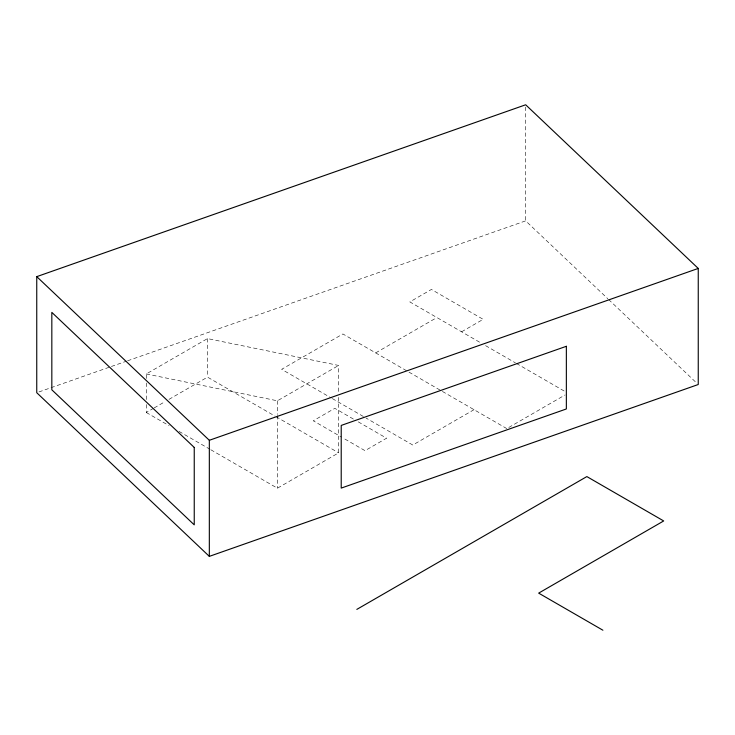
<?xml version="1.0" encoding="UTF-8"?>
<svg xmlns="http://www.w3.org/2000/svg" width="735" height="735" viewBox="0 0 735 735"><rect width="100%" height="100%" fill="white"/><g stroke="black" fill="none" stroke-linecap="round" stroke-linejoin="round"><path stroke-width="0.55" stroke-dasharray="3.67 2.76" d="M146.274 378.479L146.274 373.95L207.509 338.587L338.642 365.451L338.642 392.692M146.274 404.553L146.274 412.491L153.183 408.495M154.175 407.925L165.035 401.65M168.986 399.371L207.509 377.138L275.065 416.139M146.274 373.95L277.407 400.805L338.642 365.451M375.668 352.892L436.912 317.538M461.589 331.797L483.171 319.339L431.408 289.452L409.836 301.91L481.609 343.355M210.844 449.765L277.407 488.196L338.642 452.843L338.642 397.231M474.02 409.68L412.785 445.033L366.094 418.077M508.776 427.467L565.077 394.961M38.909 391.957L110.305 366.866M111.389 366.48L126.53 361.161M127.614 360.784L525.672 220.858L607.817 298.75M485.587 345.643L515.391 362.851M516.383 363.421L565.059 391.525M506.801 428.606L342.887 333.966L281.652 369.328L331.32 398.002M332.312 398.572L365.102 417.498M353.379 419.042L334.829 408.329L313.257 420.787L341.573 437.132M358.267 421.862L386.582 438.207L365.01 450.665L342.547 437.702M276.057 416.708L338.642 452.843M146.274 412.491L169.124 425.684M179.055 431.417L209.852 449.195M608.644 299.54L696.587 382.944M525.672 107.062L525.672 220.858M277.407 400.805L277.407 414.421M277.407 415.56L277.407 488.196M207.509 338.587L207.509 377.138M146.274 383.018L146.274 400.015"/><path stroke-width="1.1" d="M356.815 609.398L586.852 476.583L663.687 520.95L538.663 593.127L602.902 630.217M36.75 276.645L525.672 104.783L698.25 268.431L698.25 384.515L209.328 556.367L36.75 392.72L36.75 276.645L209.328 440.293L209.328 556.367M209.328 440.293L698.25 268.431M566.354 346.295L341.215 425.427L341.215 488.104L566.354 408.963L566.354 346.295M194.242 447.44L51.827 312.384L51.827 389.807L194.242 524.863L194.242 447.44"/></g></svg>
